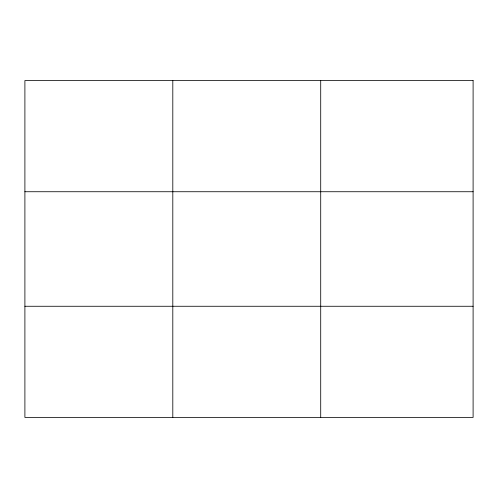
<?xml version="1.0" encoding="UTF-8"?>
<svg xmlns="http://www.w3.org/2000/svg" width="498" height="498" viewBox="0 0 498 498"><rect width="100%" height="100%" fill="white"/><g stroke="black" fill="none" stroke-linecap="round" stroke-linejoin="round"><path stroke-width="0.75" d="M172.806 417.43L172.806 80.57M320.712 417.43L320.712 80.57M24.9 191.736L473.1 191.736M24.9 306.264L473.1 306.264M473.1 80.57L473.1 417.43L24.9 417.43L24.9 80.57L473.1 80.57"/></g></svg>
